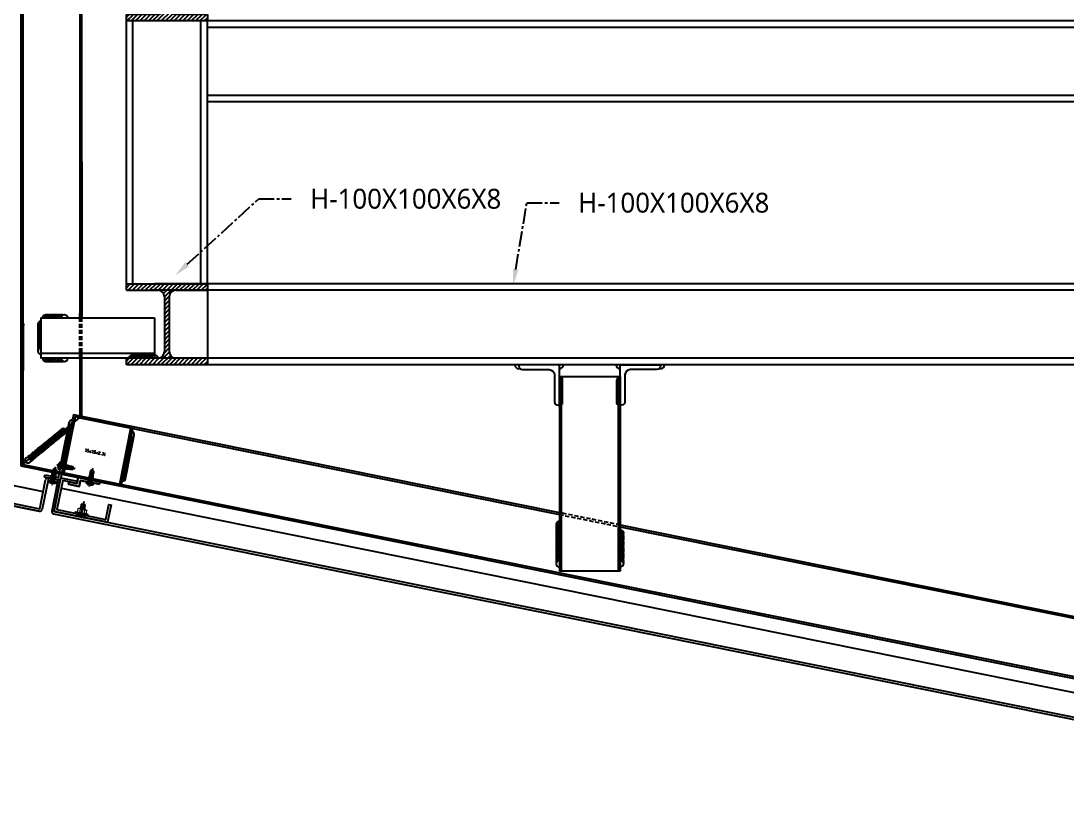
# Model space of a CAD drawing. Extents: x -3378 to 102197, y -3799 to 48702.
# Drawn here: x 83874 to 85166, y 23552 to 24528 of the extents above; entities that cross this region are included whole.
import ezdxf
from ezdxf import colors
from ezdxf.entities.mleader import LeaderData, LeaderLine
from ezdxf.math import Vec2, Vec3

# ---------------------------------------------------------------- set-up
doc = ezdxf.new("R2010")
doc.units = 0
for name, pattern in [('CENTER', [2, 1.25, -0.25, 0.25, -0.25]), ('CENTER2', [28.575, 19.05, -3.175, 3.175, -3.175]), ('HIDDEN', [0.375, 0.25, -0.125])]:
    doc.linetypes.add(name, pattern=pattern)
for name, color, linetype in [('11', 11, 'Continuous'), ('24WELD', 55, 'Continuous'), ('3', 3, 'Continuous'), ('4', 4, 'Continuous'), ('6', 6, 'Continuous'), ('ARR', 6, 'Continuous'), ('BCM-DIM', 54, 'Continuous'), ('BCM-EXT', 2, 'Continuous'), ('BCM-SIL', 8, 'Continuous'), ('GM_SECT_15', 15, 'Continuous'), ('steel', 7, 'Continuous'), ('視覺模型鋁擠型暫替', 4, 'Continuous'), ('金屬面材 METAL PANEL', 2, 'Continuous'), ('隱藏線 HIDDEN', 8, 'HIDDEN')]:
    doc.layers.add(name, color=color, linetype=linetype)
doc.layers.add('12', color=3, linetype='Continuous', lineweight=9)
doc.layers.add('不顯示', color=254, linetype='Continuous', plot=False)
doc.styles.add('DIM', font='simplex.shx', dxfattribs={"bigfont": 'chineset.shx'})
doc.styles.add('MSCHESE', font='')
doc.styles.get('MSCHESE').set_extended_font_data('Microsoft JhengHei')

# ---------------------------------------------------------------- blocks, each defined once
blk = doc.blocks.new('M5x16圓頭自攻')
at = {"layer": 'ARR', "color": 0, "linetype": 'CENTER', "ltscale": 0.87}
blk.add_line((18, 0), (-5.1, 0), dxfattribs=at)
at = {"layer": 'ARR', "color": 0, "linetype": 'ByBlock', "ltscale": 0.3}
for p, q in [((-1.6, -4.5), (-1.6, 4.5)), ((0.5, 2.2), (1.1, 1.9)), ((0.7, 2.1), (1.6, -2.5)), ((1.9, 1.9), (1.1, 1.9)), ((2.2, 2.5), (3.2, -2.5)), ((3.5, 1.9), (2.7, 1.9)), ((3.8, 2.5), (4.8, -2.5)), ((5.1, 1.9), (4.3, 1.9)), ((5.4, 2.5), (6.4, -2.5)), ((6.8, 1.9), (5.9, 1.9)), ((7.2, 2.5), (8.2, -2.5)), ((8.4, 1.9), (7.7, 1.9)), ((8.7, 1.9), (8, 1.9)), ((9.1, 2.5), (9.7, -0.6)), ((14.1, 2.1), (9.5, 2.1)), ((15.8, 0.1), (14.1, 2.1)), ((15.8, 0.1), (15.9, 0.1)), ((16, 0), (16, 0)), ((2.1, -1.9), (2.9, -1.9)), ((3.7, -1.9), (4.5, -1.9)), ((5.3, -1.9), (6.1, -1.9)), ((6.9, -1.9), (7.8, -1.9)), ((8.5, -2.1), (12.9, -2.1)), ((15.8, -0.1), (14.1, -2.1)), ((15.8, -0.1), (15.9, -0.1))]:
    blk.add_line(p, q, dxfattribs=at)
blk.add_lwpolyline([(-3, -0.5, 0.134476), (-1.6, -4.5), (-0.6, -4.5, 0.198912), (-0.4, -4.4), (-0.1, -4.1, 0.198912), (0, -3.9), (0, 3.9, 0.198912), (-0.1, 4.1), (-0.4, 4.4, 0.198912), (-0.6, 4.5), (-1.6, 4.5, 0.134562), (-3, 0.5), (-2.5, 0.5), (-2.5, -0.5), (-3, -0.5)], format="xyb", dxfattribs=at)
blk.add_lwpolyline([(1.1, 1.9), (2.1, -1.9), (1.8, -2.5), (1.6, -2.5), (1.3, -1.9), (0.3, 1.9), (0.5, 2.2)], dxfattribs=at)
for points in [[(3.2, -2.5), (2.9, -1.9), (1.9, 1.9), (2.2, 2.5), (2.4, 2.5), (2.7, 1.9), (3.7, -1.9), (3.4, -2.5)], [(4.8, -2.5), (4.5, -1.9), (3.5, 1.9), (3.8, 2.5), (4, 2.5), (4.3, 1.9), (5.3, -1.9), (5, -2.5)], [(6.4, -2.5), (6.1, -1.9), (5.1, 1.9), (5.4, 2.5), (5.6, 2.5), (5.9, 1.9), (6.9, -1.9), (6.6, -2.5)], [(8.2, -2.5), (7.8, -1.9), (6.8, 1.9), (7.2, 2.5), (7.3, 2.5), (7.7, 1.9), (8.7, -1.9), (8.3, -2.5)], [(9.1, 2.5), (8.7, 1.9), (9.7, -0.6), (9.5, 2.1), (9.2, 2.5)]]:
    blk.add_lwpolyline(points, close=True, dxfattribs=at)
for centre, radius, start, end in [((0.7, 3.1), 0.874, 220.3388, 257.7802), ((10.9, -0.3), 1.2, 56.152, 236.152), ((14.9, 6.9), 7.01, 241.6458, 278.008), ((15.9, 1.7), 1.82, 168.8617, 267.6865), ((15.9, 0), 0.05, 0, 90), ((1.2, -3.3), 1.44, 84.7312, 144.22), ((13.5, 4.9), 7.01, 241.6458, 274.9541), ((15.9, 0), 0.05, 270, 0)]:
    blk.add_arc(centre, radius, start, end, dxfattribs=at)
blk = doc.blocks.new('*U255')
blk.add_blockref('M5x16圓頭自攻', (0, 0))
blk = doc.blocks.new('A$C19b21843')
at = {"layer": '11'}
blk.add_lwpolyline([(3.5, 4), (3, 3.5), (3.5, 3), (3, 2.5), (3.5, 2), (3, 1.5), (3.5, 1), (3.5, 0), (5, 0), (5, 15), (3.5, 15), (3.5, 14), (3, 13.5), (3.5, 13), (3, 12.5), (3.5, 12), (3, 11.5), (3.5, 11), (3, 10.5), (3.5, 10), (3, 9.5), (3.5, 9), (3, 8.5), (3.5, 8), (3, 7.5), (3.5, 7), (3, 6.5), (3.5, 6), (3, 5.5), (3.5, 5), (3, 4.5)], close=True, dxfattribs=at)
at = {"layer": '12'}
for p, q in [((5, 13.2), (9.2, 13.2)), ((9.2, 10.4), (5, 10.4)), ((9.2, 4.6), (5, 4.6)), ((9.2, 1.8), (5, 1.8)), ((10, 11.8), (10, 3.2)), ((10, 10), (10.2, 10)), ((10, 4.9), (10, 4.6)), ((10.6, 5), (10.3, 5)), ((10.5, 10.5), (10.9, 4.6)), ((10.7, 10), (11.1, 10)), ((11.5, 5), (11.1, 5)), ((11.3, 10.5), (11.8, 4.6)), ((11.6, 10), (11.9, 10)), ((12.4, 5), (12, 5)), ((12.2, 10.5), (12.6, 4.6)), ((12.5, 10), (12.8, 10)), ((13.2, 5), (12.9, 5)), ((13.1, 10.5), (13.5, 4.6)), ((13.4, 10), (13.7, 10)), ((14.1, 5), (13.8, 5)), ((14, 10.5), (14.4, 4.6)), ((14.2, 10), (14.6, 10)), ((15, 5), (14.6, 5)), ((14.8, 10.5), (15.3, 4.6))]:
    blk.add_line(p, q, dxfattribs=at)
for points in [[(10, 4.6), (10, 4.6), (10.3, 5), (10, 8.4)], [(15.1, 10), (15.5, 10), (15.5, 5.4)], [(15.5, 10), (16, 9.5), (16, 5.5), (15.5, 5)]]:
    blk.add_lwpolyline(points, dxfattribs=at)
for points in [[(10.7, 10), (10.5, 10.5), (10.2, 10), (10.6, 5), (10.9, 4.6), (11.1, 5)], [(11.6, 10), (11.3, 10.5), (11.1, 10), (11.5, 5), (11.8, 4.6), (12, 5)], [(12.5, 10), (12.2, 10.5), (11.9, 10), (12.4, 5), (12.6, 4.6), (12.9, 5)], [(13.4, 10), (13.1, 10.5), (12.8, 10), (13.2, 5), (13.5, 4.6), (13.8, 5)], [(14.2, 10), (14, 10.5), (13.7, 10), (14.1, 5), (14.4, 4.6), (14.6, 5)], [(15.1, 10), (14.8, 10.5), (14.6, 10), (15, 5), (15.3, 4.6), (15.5, 5)]]:
    blk.add_lwpolyline(points, close=True, dxfattribs=at)
for centre, radius, start, end in [((8.3, 11.8), 1.66, 300, 60), ((4.6, 7.5), 5.37, 327.686, 32.314), ((8.3, 3.2), 1.66, 300, 60)]:
    blk.add_arc(centre, radius, start, end, dxfattribs=at)
at = {"layer": '3'}
for p, q in [((0, 12), (3.3, 8.8)), ((3, 10.5), (0, 10.5)), ((0, 9.7), (3.1, 6.6)), ((0, 7.5), (3.5, 4)), ((0, 5.2), (2.7, 2.5)), ((0, 4.5), (3, 4.5)), ((0, 3), (0.5, 2.5)), ((1.8, 12.5), (3.4, 10.9))]:
    blk.add_line(p, q, dxfattribs=at)
at = {"layer": '4'}
blk.add_line((0, 7.5), (20, 7.5), dxfattribs=at)
at = {"layer": '6'}
blk.add_lwpolyline([(0, 12.5), (3, 12.5), (3.5, 12), (3, 11.5), (3.5, 11), (3, 10.5), (3.5, 10), (3, 9.5), (3.5, 9), (3, 8.5), (3.5, 8), (3, 7.5), (3.5, 7), (3, 6.5), (3.5, 6), (3, 5.5), (3.5, 5), (3, 4.5), (3.5, 4), (3, 3.5), (3.5, 3), (3, 2.5), (0, 2.5)], close=True, dxfattribs=at)
blk = doc.blocks.new('H-100x100x6x8')
at = {"layer": '視覺模型鋁擠型暫替', "linetype": 'Continuous'}
h = blk.add_hatch(dxfattribs=at)
h.set_pattern_fill('ANSI31', color=1, scale=30)
h.set_pattern_definition([(45, (-90912.223, -1005445.726), (-2.65165043, 2.65165043), [])])
edge = h.paths.add_edge_path()
edge.add_line((61, -8), (100, -8))
edge.add_line((100, -8), (100, 0))
edge.add_line((100, 0), (0, 0))
edge.add_line((0, 0), (0, -8))
edge.add_line((0, -8), (39, -8))
edge.add_arc((39, -16), 8, 0, 90, ccw=False)
edge.add_line((47, -16), (47, -84))
edge.add_arc((39, -84), 8, -90, 0, ccw=False)
edge.add_line((39, -92), (0, -92))
edge.add_line((0, -92), (0, -100))
edge.add_line((0, -100), (100, -100))
edge.add_line((100, -100), (100, -92))
edge.add_line((100, -92), (61, -92))
edge.add_arc((61, -84), 8, 180, 270, ccw=False)
edge.add_line((53, -84), (53, -16))
edge.add_arc((61, -16), 8, 90, 180, ccw=False)
h.paths.add_polyline_path([(51.9, -76.8), (51.9, -70.8)], flags=16)
h.paths.add_polyline_path([(93.1, -6), (93.1, -2)], flags=16)
h.paths.add_polyline_path([(93.1, -98), (93.1, -94)], flags=16)
h.paths.add_polyline_path([(75.4, -100.5), (75.4, -93)])
for p, q in [((0, 0), (100, 0)), ((0, -8), (0, 0)), ((100, 0), (100, -8)), ((0, -8), (39, -8)), ((61, -8), (100, -8)), ((47, -16), (47, -84)), ((53, -16), (53, -84)), ((0, -100), (0, -92)), ((39, -92), (0, -92)), ((100, -100), (0, -100)), ((100, -92), (61, -92)), ((100, -92), (100, -100))]:
    blk.add_line(p, q, dxfattribs=at)
for centre, start, end in [((39, -16), 0, 90), ((61, -16), 90, 180), ((39, -84), 270, 0), ((61, -84), 180, 270)]:
    blk.add_arc(centre, 8, start, end, dxfattribs=at)
blk = doc.blocks.new('75x75x2.3t')
at = {"layer": 'GM_SECT_15'}
for points in [[(0, -75), (75, -75), (75, 0), (0, 0)], [(2.3, -72.7), (72.7, -72.7), (72.7, -2.3), (2.3, -2.3)]]:
    blk.add_lwpolyline(points, close=True, dxfattribs=at)
at = {"layer": '不顯示', "linetype": 'Continuous', "insert": (21.8, -38.5), "char_height": 3.5, "attachment_point": 1, "style": 'DIM'}
blk.add_mtext_dynamic_manual_height_columns('75x75x2.3t', width=3.486, gutter_width=17.5, heights=[0], dxfattribs=at)
blk = doc.blocks.new('*U303')
for centre, end in [((-69, 2.2), 286.3529), ((-66.5, 2.2), 286.3529), ((-64, 2.1), 286.3529), ((-61.5, 2), 286.3529), ((-59, 1.9), 286.3529), ((-56.5, 1.8), 286.3529), ((-54, 1.7), 286.3529), ((-51.5, 1.7), 286.3529), ((-49, 1.6), 286.3529), ((-46.5, 1.5), 286.3529), ((-44, 1.4), 286.3529), ((-41.5, 1.3), 286.3529), ((-39, 1.3), 286.3529), ((-36.5, 1.2), 286.3529), ((-34, 1.1), 286.3529), ((-31.5, 1), 286.3529), ((-29, 0.9), 286.3529), ((-26.5, 0.9), 286.3529), ((-24, 0.8), 286.3529), ((-21.5, 0.7), 286.3529), ((-19, 0.6), 286.3529), ((-16.5, 0.5), 286.3529), ((-14, 0.5), 286.3529), ((-11.5, 0.4), 286.3529), ((-9, 0.3), 286.3529), ((-6.5, 0.2), 286.3529), ((-4, 0.1), 358.1431)]:
    blk.add_arc(centre, 4, 178.1431, end)
blk = doc.blocks.new('*U304')
for centre, end in [((-69, 2.2), 286.3529), ((-66.5, 2.2), 286.3529), ((-64, 2.1), 286.3529), ((-61.5, 2), 286.3529), ((-59, 1.9), 286.3529), ((-56.5, 1.8), 286.3529), ((-54, 1.7), 286.3529), ((-51.5, 1.7), 286.3529), ((-49, 1.6), 286.3529), ((-46.5, 1.5), 286.3529), ((-44, 1.4), 286.3529), ((-41.5, 1.3), 286.3529), ((-39, 1.3), 286.3529), ((-36.5, 1.2), 286.3529), ((-34, 1.1), 286.3529), ((-31.5, 1), 286.3529), ((-29, 0.9), 286.3529), ((-26.5, 0.9), 286.3529), ((-24, 0.8), 286.3529), ((-21.5, 0.7), 286.3529), ((-19, 0.6), 286.3529), ((-16.5, 0.5), 286.3529), ((-14, 0.5), 286.3529), ((-11.5, 0.4), 286.3529), ((-9, 0.3), 286.3529), ((-6.5, 0.2), 286.3529), ((-4, 0.1), 358.1431)]:
    blk.add_arc(centre, 4, 178.1431, end)
blk = doc.blocks.new('*U305')
for centre, end in [((-69, 2.2), 286.3529), ((-66.5, 2.2), 286.3529), ((-64, 2.1), 286.3529), ((-61.5, 2), 286.3529), ((-59, 1.9), 286.3529), ((-56.5, 1.8), 286.3529), ((-54, 1.7), 286.3529), ((-51.5, 1.7), 286.3529), ((-49, 1.6), 286.3529), ((-46.5, 1.5), 286.3529), ((-44, 1.4), 286.3529), ((-41.5, 1.3), 286.3529), ((-39, 1.3), 286.3529), ((-36.5, 1.2), 286.3529), ((-34, 1.1), 286.3529), ((-31.5, 1), 286.3529), ((-29, 0.9), 286.3529), ((-26.5, 0.9), 286.3529), ((-24, 0.8), 286.3529), ((-21.5, 0.7), 286.3529), ((-19, 0.6), 286.3529), ((-16.5, 0.5), 286.3529), ((-14, 0.5), 286.3529), ((-11.5, 0.4), 286.3529), ((-9, 0.3), 286.3529), ((-6.5, 0.2), 286.3529), ((-4, 0.1), 358.1431)]:
    blk.add_arc(centre, 4, 178.1431, end)
blk = doc.blocks.new('*U407')
for centre, end in [((3.9, -0.7), 170.022), ((6.4, -1.1), 98.2318), ((8.9, -1.6), 98.2318), ((11.3, -2), 98.2318), ((13.8, -2.4), 98.2318), ((16.3, -2.9), 98.2318), ((18.7, -3.3), 98.2318), ((21.2, -3.7), 98.2318), ((23.6, -4.2), 98.2318), ((26.1, -4.6), 98.2318), ((28.6, -5), 98.2318), ((31, -5.5), 98.2318)]:
    blk.add_arc(centre, 4, 350.022, end)
blk = doc.blocks.new('*U408')
for centre, end in [((3.9, -0.7), 170.022), ((6.4, -1.1), 98.2318), ((8.9, -1.6), 98.2318), ((11.3, -2), 98.2318), ((13.8, -2.4), 98.2318), ((16.3, -2.9), 98.2318), ((18.7, -3.3), 98.2318), ((21.2, -3.7), 98.2318), ((23.6, -4.2), 98.2318), ((26.1, -4.6), 98.2318), ((28.6, -5), 98.2318), ((31, -5.5), 98.2318)]:
    blk.add_arc(centre, 4, 350.022, end)
blk = doc.blocks.new('*U409')
for centre, end in [((3.9, -0.7), 170.022), ((6.4, -1.1), 98.2318), ((8.9, -1.6), 98.2318), ((11.3, -2), 98.2318), ((13.8, -2.4), 98.2318), ((16.3, -2.9), 98.2318), ((18.7, -3.3), 98.2318), ((21.2, -3.7), 98.2318), ((23.6, -4.2), 98.2318), ((26.1, -4.6), 98.2318), ((28.6, -5), 98.2318), ((31, -5.5), 98.2318), ((33.5, -5.9), 98.2318), ((35.9, -6.3), 98.2318), ((38.4, -6.8), 98.2318), ((40.9, -7.2), 98.2318)]:
    blk.add_arc(centre, 4, 350.022, end)
blk = doc.blocks.new('*U410')
for centre, end in [((3.9, -0.7), 170.022), ((6.4, -1.1), 98.2318), ((8.9, -1.6), 98.2318), ((11.3, -2), 98.2318), ((13.8, -2.4), 98.2318), ((16.3, -2.9), 98.2318), ((18.7, -3.3), 98.2318), ((21.2, -3.7), 98.2318), ((23.6, -4.2), 98.2318), ((26.1, -4.6), 98.2318), ((28.6, -5), 98.2318), ((31, -5.5), 98.2318), ((33.5, -5.9), 98.2318), ((35.9, -6.3), 98.2318), ((38.4, -6.8), 98.2318), ((40.9, -7.2), 98.2318), ((43.3, -7.6), 98.2318), ((45.8, -8.1), 98.2318), ((48.3, -8.5), 98.2318), ((50.7, -8.9), 98.2318)]:
    blk.add_arc(centre, 4, 350.022, end)
blk = doc.blocks.new('*U489')
for centre, end in [((4, -0.1), 178.1431), ((6.5, -0.2), 106.3529), ((9, -0.3), 106.3529), ((11.5, -0.4), 106.3529), ((14, -0.5), 106.3529), ((16.5, -0.5), 106.3529), ((19, -0.6), 106.3529), ((21.5, -0.7), 106.3529), ((24, -0.8), 106.3529), ((26.5, -0.9), 106.3529), ((29, -0.9), 106.3529), ((31.5, -1), 106.3529)]:
    blk.add_arc(centre, 4, 358.1431, end)
blk = doc.blocks.new('*U490')
for centre, end in [((4, -0.1), 178.1431), ((6.5, -0.2), 106.3529), ((9, -0.3), 106.3529), ((11.5, -0.4), 106.3529), ((14, -0.5), 106.3529), ((16.5, -0.5), 106.3529), ((19, -0.6), 106.3529), ((21.5, -0.7), 106.3529), ((24, -0.8), 106.3529), ((26.5, -0.9), 106.3529)]:
    blk.add_arc(centre, 4, 358.1431, end)
blk = doc.blocks.new('*U470')
for centre, end in [((4, -0.1), 178.1431), ((6.5, -0.2), 106.3529), ((9, -0.3), 106.3529), ((11.5, -0.4), 106.3529), ((14, -0.5), 106.3529), ((16.5, -0.5), 106.3529), ((19, -0.6), 106.3529), ((21.5, -0.7), 106.3529), ((24, -0.8), 106.3529), ((26.5, -0.9), 106.3529)]:
    blk.add_arc(centre, 4, 358.1431, end)
blk = doc.blocks.new('*U471')
for centre, end in [((4, -0.1), 178.1431), ((6.5, -0.2), 106.3529), ((9, -0.3), 106.3529), ((11.5, -0.4), 106.3529), ((14, -0.5), 106.3529), ((16.5, -0.5), 106.3529), ((19, -0.6), 106.3529), ((21.5, -0.7), 106.3529), ((24, -0.8), 106.3529), ((26.5, -0.9), 106.3529), ((29, -0.9), 106.3529), ((31.5, -1), 106.3529), ((34, -1.1), 106.3529), ((36.5, -1.2), 106.3529)]:
    blk.add_arc(centre, 4, 358.1431, end)
blk = doc.blocks.new('*U468')
for centre, end in [((-63.4, 33), 260.7588), ((-61.2, 31.8), 260.7588), ((-59, 30.7), 260.7588), ((-56.8, 29.5), 260.7588), ((-54.6, 28.4), 260.7588), ((-52.4, 27.2), 260.7588), ((-50.1, 26), 260.7588), ((-47.9, 24.9), 260.7588), ((-45.7, 23.7), 260.7588), ((-43.5, 22.6), 260.7588), ((-41.3, 21.4), 260.7588), ((-39, 20.3), 260.7588), ((-36.8, 19.1), 260.7588), ((-34.6, 18), 260.7588), ((-32.4, 16.8), 260.7588), ((-30.2, 15.7), 260.7588), ((-28, 14.5), 260.7588), ((-25.7, 13.4), 260.7588), ((-23.5, 12.2), 260.7588), ((-21.3, 11.1), 260.7588), ((-19.1, 9.9), 260.7588), ((-16.9, 8.8), 260.7588), ((-14.6, 7.6), 260.7588), ((-12.4, 6.5), 260.7588), ((-10.2, 5.3), 260.7588), ((-8, 4.1), 260.7588), ((-5.8, 3), 260.7588), ((-3.5, 1.8), 332.549)]:
    blk.add_arc(centre, 4, 152.549, end)
blk = doc.blocks.new('*U469')
for centre, end in [((-63.4, 33), 260.7588), ((-61.2, 31.8), 260.7588), ((-59, 30.7), 260.7588), ((-56.8, 29.5), 260.7588), ((-54.6, 28.4), 260.7588), ((-52.4, 27.2), 260.7588), ((-50.1, 26), 260.7588), ((-47.9, 24.9), 260.7588), ((-45.7, 23.7), 260.7588), ((-43.5, 22.6), 260.7588), ((-41.3, 21.4), 260.7588), ((-39, 20.3), 260.7588), ((-36.8, 19.1), 260.7588), ((-34.6, 18), 260.7588), ((-32.4, 16.8), 260.7588), ((-30.2, 15.7), 260.7588), ((-28, 14.5), 260.7588), ((-25.7, 13.4), 260.7588), ((-23.5, 12.2), 260.7588), ((-21.3, 11.1), 260.7588), ((-19.1, 9.9), 260.7588), ((-16.9, 8.8), 260.7588), ((-14.6, 7.6), 260.7588), ((-12.4, 6.5), 260.7588), ((-10.2, 5.3), 260.7588), ((-8, 4.1), 260.7588), ((-5.8, 3), 260.7588), ((-3.5, 1.8), 332.549)]:
    blk.add_arc(centre, 4, 152.549, end)

msp = doc.modelspace()

# ---------------------------------------------------------------- linework, layer by layer
at = {"color": 2}
for centre, start, end in [((84489.083, 24103.468, 0), 180, 270), ((84539.083, 24103.468, 0), 270, 360), ((84614.083, 24103.468, 0), 180, 270), ((84664.083, 24103.468, 0), 270, 360)]:
    msp.add_arc(centre, 5, start, end, dxfattribs=at)
msp.add_arc((84539.083, 24103.468, 0), 5, 179.999999, 180)
at = {"layer": 'BCM-EXT'}
msp.add_line((83971.164, 23955.825), (83971.756, 23958.766), dxfattribs=at)
msp.add_lwpolyline([(83944.894, 23964.171), (83943.438, 23956.936), (83933.616, 23958.913), (83933.024, 23955.972), (83946.307, 23953.299), (83947.763, 23960.533), (83971.164, 23955.825)], dxfattribs=at)
at = {"layer": 'GM_SECT_15'}
for p, q in [((83874.247, 24608.586, 0), (83874.247, 23978.451, 0)), ((83876.547, 24608.586, 0), (83876.547, 23980.333, 0)), ((83946.947, 24547.095, 0), (83946.95, 24161.468)), ((83949.247, 24547.095, 0), (83949.25, 24161.468)), ((83946.948, 24161.468), (83946.948, 24166.978, 0)), ((83946.95, 24111.468), (83946.946, 24037.95, 0)), ((83949.249, 24111.468), (83949.245, 24039.832, 0)), ((84614.083, 24088.468, 0), (84539.083, 24088.468, 0)), ((84539.083, 24088.468, 0), (84539.083, 23848.468, 0)), ((84541.383, 24088.468, 0), (84541.383, 23848.468, 0)), ((84611.783, 24088.468, 0), (84611.783, 23848.468, 0)), ((84614.083, 24088.468, 0), (84614.083, 23848.468, 0)), ((83874.247, 23978.451, 0), (83949.224, 24039.814, 0)), ((83949.245, 24039.832, 0), (84539.083, 23920.84)), ((83946.946, 24037.95, 0), (84539.083, 23918.494)), ((83874.247, 23978.451, 0), (85652.628, 23619.687)), ((83876.547, 23980.333, 0), (85653.083, 23621.942)), ((84614.083, 23905.71), (85539.083, 23719.104)), ((84614.083, 23903.364), (85539.083, 23716.758)), ((84614.083, 23848.468, 0), (84539.083, 23848.468, 0))]:
    msp.add_line(p, q, dxfattribs=at)
at = {"layer": 'GM_SECT_15', "elevation": 0}
for points in [[(84039.248, 24161.468), (84039.248, 24111.468), (83899.248, 24111.468), (83899.248, 24161.468)], [(84039.248, 24161.468), (84039.248, 24117.468), (83899.248, 24117.468), (83899.248, 24161.468)]]:
    msp.add_lwpolyline(points, close=True, dxfattribs=at)
at = {"layer": 'steel', "elevation": 0}
for points in [[(84533.083, 24057.968, 0.41421356), (84537.583, 24053.468), (84539.083, 24053.468), (84539.083, 24103.468), (84489.083, 24103.468), (84489.083, 24101.968, 0.41421356), (84493.583, 24097.468), (84526.583, 24097.468, -0.41421356), (84533.083, 24090.968)], [(84620.083, 24057.968, -0.41421356), (84615.583, 24053.468), (84614.083, 24053.468), (84614.083, 24103.468), (84664.083, 24103.468), (84664.083, 24101.968, -0.41421356), (84659.583, 24097.468), (84626.583, 24097.468, 0.41421356), (84620.083, 24090.968)]]:
    msp.add_lwpolyline(points, format="xyb", close=True, dxfattribs=at)
at = {"layer": '視覺模型鋁擠型暫替', "linetype": 'Continuous'}
for p, q in [((84004.42, 24203.468), (84004.42, 24528.085, 0)), ((84012.42, 24203.468), (84012.42, 24528.085, 0)), ((85907.701, 24528.072), (84104.433, 24528.072, 0)), ((85907.701, 24520.072), (84104.433, 24520.072, 0)), ((85907.701, 24436.072), (84104.433, 24436.072, 0)), ((85907.701, 24428.072), (84104.433, 24428.072, 0)), ((84104.421, 24203.468, 0), (84104.421, 24103.468, 0)), ((85857.201, 24111.468, 0), (84039.303, 24111.468, 0)), ((85857.201, 24103.468, 0), (84035.788, 24103.468, 0))]:
    msp.add_line(p, q, dxfattribs=at)
at = {"layer": '金屬面材 METAL PANEL'}
for p, q in [((83713.669, 23985.082), (83901.88, 23947.127)), ((83896.938, 23922.62), (83685.788, 23965.201)), ((83685.788, 23965.201), (83896.938, 23922.62)), ((83687.754, 23967.865), (83897.531, 23925.561)), ((83908.302, 23963.802), (83907.71, 23960.861)), ((83908.299, 23963.798), (83919.6, 23961.522)), ((83920.066, 23961.435), (83908.302, 23963.802)), ((83897.531, 23925.561), (83904.765, 23961.45)), ((83907.706, 23960.857), (83900.472, 23924.968)), ((83919.007, 23958.581), (83907.706, 23960.857)), ((83907.71, 23960.861), (83919.475, 23958.494)), ((83919.475, 23958.494), (83912.295, 23922.809)), ((83915.236, 23922.217), (83922.416, 23957.902)), ((83919.6, 23961.522), (83919.007, 23958.581)), ((83924.094, 23951.035), (85638.138, 23605.294)), ((83914.644, 23919.276), (85734.033, 23552.24)), ((83915.237, 23922.217), (85734.626, 23555.181))]:
    msp.add_line(p, q, dxfattribs=at)
msp.add_lwpolyline([(83903.983, 23967.698), (83920.655, 23964.377), (83925.956, 23990.851), (83928.899, 23990.265), (83923.597, 23963.791, -0.41421356), (83920.069, 23961.435), (83903.397, 23964.755)], format="xyb", close=True, dxfattribs=at)
at = {"layer": '金屬面材 METAL PANEL', "linetype": 'Continuous'}
for points in [[(83985.649, 23930.491), (83981.309, 23908.923), (83915.236, 23922.217), (83923.639, 23963.98), (83944.03, 23959.877), (83943.438, 23956.936), (83925.988, 23960.447), (83918.769, 23924.567), (83978.96, 23912.456), (83982.708, 23931.083), (83985.649, 23930.491)], [(83971.164, 23955.825), (83947.763, 23960.533), (83946.307, 23953.299), (83933.024, 23955.972), (83933.616, 23958.913), (83943.438, 23956.936), (83944.894, 23964.171), (83971.756, 23958.766), (83971.162, 23955.825)]]:
    msp.add_lwpolyline(points, dxfattribs=at)
at = {"layer": '金屬面材 METAL PANEL'}
for centre, start, end in [((83907.706, 23960.857), 78.598489, 168.598489), ((83919.475, 23958.494), 348.623788, 78.623788), ((83897.531, 23925.561), 258.598488, 348.598422), ((83915.236, 23922.217), 168.623854, 258.623788)]:
    msp.add_arc(centre, 3, start, end, dxfattribs=at)
at = {"layer": '隱藏線 HIDDEN', "linetype": 'HIDDEN', "ltscale": 20}
for p, q in [((83946.949, 24111.468), (83946.948, 24161.468)), ((83949.249, 24161.468), (83949.249, 24111.468)), ((84614.083, 23905.71), (84539.083, 23920.84)), ((84539.083, 23918.494), (84614.083, 23903.364))]:
    msp.add_line(p, q, dxfattribs=at)

# ---------------------------------------------------------------- block references
at = {"layer": '24WELD'}
for name, p, xscale, yscale, zscale, rotation in [('*U303', (83874.248, 24156.069, 0), 0.8437500000000008, 0.8437500000000008, 0.8437500000000008, 91.85693719835425), ('*U471', (83899.248, 24116.432), 1.012499999999996, 1.012499999999996, 1.012499999999996, 91.85693719835433), ('*U470', (83931.948, 24161.468), -1.012500000000001, 1.012500000000001, 1.012500000000001, 358.1430628016457), ('*U490', (83931.948, 24111.468), 1.012500000000001, 1.012500000000001, 1.012500000000001, 181.8569371983544), ('*U489', (84043.63, 24111.387), -1.012500000000001, 1.012500000000001, 1.012500000000001, 358.1430628016457), ('*U407', (84539.083, 24088.468, 0), 1.012500000000001, 1.012500000000001, 1.012500000000001, 279.9783111793436), ('*U408', (84614.083, 24088.468, 0), -1.012500000000001, 1.012500000000001, 1.012500000000001, 80.02168882065637), ('*U469', (83880.077, 23983.258, 0), 0.8437500000000008, 0.8437500000000008, 0.8437500000000008, 246.7367300741033), ('*U304', (83938, 24035.349), -0.8437500000000008, 0.8437500000000008, 0.8437500000000008, 256.7664730757547), ('*U468', (83880.077, 23983.258, 0), -0.8437500000000006, 0.8437500000000009, 0.8437500000000008, 11.83464285381145), ('*U305', (84011.526, 24020.556), 0.8437500000000009, 0.8437500000000009, 0.8437500000000009, 80.48111776348979), ('*U410', (84539.083, 23853.704, 0), 1.012500000000001, 1.012500000000001, 1.012500000000001, 99.97831117934365), ('*U409', (84614.083, 23853.704, 0), -1.012500000000001, 1.012500000000001, 1.012500000000001, 260.0216888206563)]:
    msp.add_blockref(name, p, dxfattribs=dict(at, xscale=xscale, yscale=yscale, zscale=zscale, rotation=rotation))
at = {"layer": 'BCM-DIM', "xscale": -1, "rotation": 258.6237884108685}
msp.add_blockref('A$C19b21843', (83940.92, 23917.05), dxfattribs=at)
at = {"layer": 'BCM-SIL', "xscale": -1}
for p, rotation in [((83913.356, 23959.719), 258.7355407553421), ((83923.502, 23978.595), 168.7355407553421)]:
    msp.add_blockref('*U255', p, dxfattribs=dict(at, rotation=rotation))
at = {"layer": 'BCM-SIL', "rotation": 78.60056051278562}
msp.add_blockref('*U255', (83959.463, 23958.179), dxfattribs=at)
at = {"layer": 'GM_SECT_15', "rotation": 348.6237926975384}
msp.add_blockref('75x75x2.3t', (83939.297, 24041.8), dxfattribs=at)
at = {"layer": '視覺模型鋁擠型暫替', "linetype": 'Continuous'}
for p in [(84004.433, 24628.085, 0), (84004.421, 24203.468, 0)]:
    msp.add_blockref('H-100x100x6x8', p, dxfattribs=at)

# ---------------------------------------------------------------- leaders
at = {"layer": '不顯示', "ltscale": 50}
ml = msp.add_multileader_mtext('Standard', dxfattribs=at)
ml.set_content('H-100X100X6X8', color=256, style='MSCHESE')
ml.set_leader_properties(color=256, linetype='CENTER2')
ml.build(insert=Vec2(0, 0))
ml.multileader.update_dxf_attribs({"arrow_head_size": 21, "scale": 5})
ctx = ml.context
ctx.base_point, ctx.scale, ctx.char_height, ctx.arrow_head_size, ctx.landing_gap_size, ctx.plane_origin = Vec3(84538.944, 24303.431, 0), 5, 24.5, 21, 14, Vec3(84533.193, 25021.502, 0)
ctx.text_align_type = 2
notes = []
notes.append((ctx, [(1, (1, 1, 0), (84498.944, 24303.431, 0), (1, 0), 40, [(0, [(84481.693, 24200.578, 0)], 0, [])])]))
ctx.mtext.insert, ctx.mtext.alignment, ctx.mtext.flow_direction = Vec3(84798.371, 24315.886, 0), 3, 5
ctx.mtext.has_bg_fill, ctx.mtext.bg_color, ctx.mtext.bg_scale_factor, ctx.mtext.bg_transparency, ctx.mtext.use_window_bg_color = 1, -1023410167, 1.5, 0, 1
for ctx, leaders in notes:
    for number, flags, end, landing, length, lines in leaders:
        leader = LeaderData()
        leader.index, (leader.has_last_leader_line, leader.has_dogleg_vector, leader.attachment_direction) = number, flags
        leader.last_leader_point, leader.dogleg_vector, leader.dogleg_length = Vec3(end), Vec3(landing), length
        for number, points, colour, breaks in lines:
            line = LeaderLine()
            line.index, line.vertices, line.color, line.breaks = number, Vec3.list(points), colors.encode_raw_color(colour), breaks
            leader.lines.append(line)
        ctx.leaders.append(leader)

# ---------------------------------------------------------------- next in the draw order: linework, layer by layer
at = {"layer": '視覺模型鋁擠型暫替', "linetype": 'Continuous'}
for p, q in [((85857.201, 24195.468, 0), (84035.788, 24195.468, 0)), ((85857.201, 24203.468, 0), (84039.303, 24203.468, 0))]:
    msp.add_line(p, q, dxfattribs=at)

# ---------------------------------------------------------------- next in the draw order: leaders
at = {"layer": '不顯示', "ltscale": 50}
ml = msp.add_multileader_mtext('Standard', dxfattribs=at)
ml.set_content('H-100X100X6X8', color=256, style='MSCHESE')
ml.set_leader_properties(color=256, linetype='CENTER2')
ml.build(insert=Vec2(0, 0))
ml.multileader.update_dxf_attribs({"arrow_head_size": 21, "scale": 5})
ctx = ml.context
ctx.base_point, ctx.scale, ctx.char_height, ctx.arrow_head_size, ctx.landing_gap_size, ctx.plane_origin = Vec3(84207.964, 24308.293, 0), 5, 24.5, 21, 14, Vec3(84202.213, 25026.364, 0)
ctx.text_align_type = 2
notes = []
notes.append((ctx, [(1, (1, 1, 0), (84167.964, 24308.293, 0), (1, 0), 40, [(0, [(84064.221, 24213.44, 0)], 0, [])])]))
ctx.mtext.insert, ctx.mtext.alignment, ctx.mtext.flow_direction = Vec3(84467.391, 24320.748, 0), 3, 5
ctx.mtext.has_bg_fill, ctx.mtext.bg_color, ctx.mtext.bg_scale_factor, ctx.mtext.bg_transparency, ctx.mtext.use_window_bg_color = 1, -1023410167, 1.5, 0, 1
for ctx, leaders in notes:
    for number, flags, end, landing, length, lines in leaders:
        leader = LeaderData()
        leader.index, (leader.has_last_leader_line, leader.has_dogleg_vector, leader.attachment_direction) = number, flags
        leader.last_leader_point, leader.dogleg_vector, leader.dogleg_length = Vec3(end), Vec3(landing), length
        for number, points, colour, breaks in lines:
            line = LeaderLine()
            line.index, line.vertices, line.color, line.breaks = number, Vec3.list(points), colors.encode_raw_color(colour), breaks
            leader.lines.append(line)
        ctx.leaders.append(leader)

# ---------------------------------------------------------------- next in the draw order: linework, layer by layer
at = {"layer": '視覺模型鋁擠型暫替', "linetype": 'Continuous'}
for p, q in [((84096.42, 24203.468), (84096.42, 24528.085, 0)), ((84104.421, 24203.468), (84104.42, 24528.085, 0))]:
    msp.add_line(p, q, dxfattribs=at)

doc.saveas('drawing.dxf')
